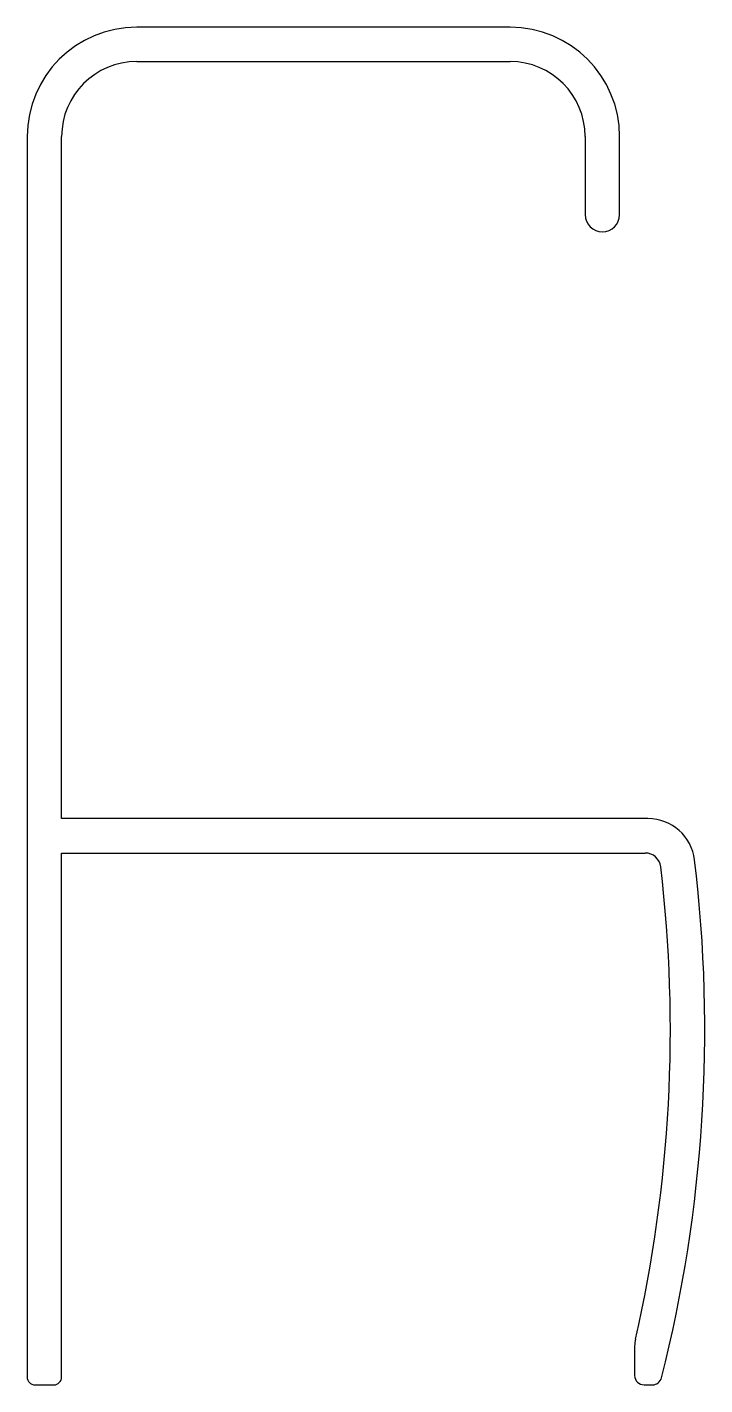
# Model space of a CAD drawing. Extents: x 1.7 to 23.3, y 1.9 to 45.3.
import ezdxf

# ---------------------------------------------------------------- set-up
doc = ezdxf.new("R2010")
doc.units = 0
doc.layers.get('0').update_dxf_attribs({"linetype": 'CONTINUOUS'})

msp = doc.modelspace()

# ---------------------------------------------------------------- linework, layer by layer
for p, q in [((17.085, 45.308), (5.165, 45.308)), ((5.165, 44.208), (17.085, 44.208)), ((1.665, 41.808), (1.665, 2.158)), ((2.765, 20.008), (2.765, 41.808)), ((19.485, 41.808), (19.485, 39.316)), ((20.585, 39.316), (20.585, 41.808)), ((21.491, 20.008), (2.765, 20.008)), ((2.765, 2.158), (2.765, 18.908)), ((2.765, 18.908), (21.402, 18.908)), ((21.065, 3.149), (21.065, 2.208)), ((1.915, 1.908), (2.515, 1.908)), ((21.365, 1.908), (21.633, 1.908))]:
    msp.add_line(p, q)
for centre, radius, start, end in [((5.165, 41.808), 3.5, 90, 180), ((17.085, 41.808), 3.5, 0, 90), ((5.165, 41.808), 2.4, 90, 180), ((17.085, 41.808), 2.4, 0, 90), ((20.035, 39.316), 0.55, 180, 0), ((21.491, 18.508), 1.5, 6.8732, 90), ((21.402, 18.408), 0.5, 6.7573, 90), ((-22.104, 13.253), 45.41, 345.8273, 6.8732), ((-22.104, 13.253), 44.31, 347.1146, 6.7573), ((22.065, 3.149), 1, 167.1146, 180), ((21.365, 2.208), 0.3, 180, 270), ((1.915, 2.158), 0.25, 180, 270), ((2.515, 2.158), 0.25, 270, 0), ((21.633, 2.208), 0.3, 270, 345.8273)]:
    msp.add_arc(centre, radius, start, end)

doc.saveas('drawing.dxf')
